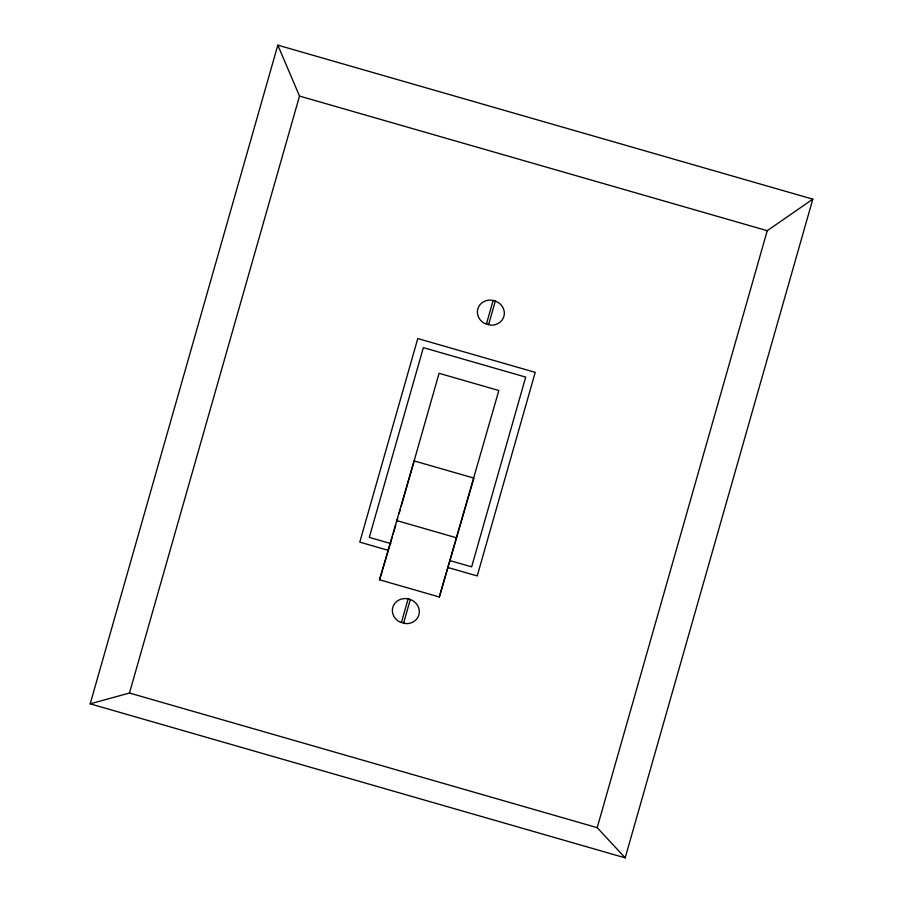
<?xml version="1.0" encoding="UTF-8"?>
<svg xmlns="http://www.w3.org/2000/svg" width="903" height="903" viewBox="0 0 903 903"><rect width="100%" height="100%" fill="white"/><g stroke="black" fill="none" stroke-linecap="round" stroke-linejoin="round"><path stroke-width="1.35" d="M90.187 703.843L277.819 45.15L812.813 199.157L625.181 857.85L90.187 703.843L129.468 693.019L597.188 827.656L625.181 857.85M129.468 693.019L299.514 96.068L277.819 45.15M379.565 579.794L414.127 460.902L473.894 478.105L439.332 596.996L379.565 579.794L392.241 537.104M396.598 522.442L397.738 518.424M399.261 513.073L400.401 509.055M401.169 506.38L439.072 373.311L498.84 390.514L439.332 596.996M401.372 622.63L408.122 598.937M486.39 324.154L493.14 300.462M403.483 623.521L410.312 599.569M488.579 324.787L495.329 301.094M597.188 827.656L767.234 230.705L812.813 199.157M393.031 534.441L395.796 525.106M299.514 96.068L767.234 230.705M396.451 520.5L456.218 537.714M390.909 543.606L369.293 537.387L423.349 347.632L525.704 377.093L471.648 566.858L450.36 560.729M388.132 550.299L359.778 542.139L417.773 338.546L535.219 372.352L477.224 575.945L447.527 567.389M494.268 300.654L490.78 300.089A13.579 12.45 16.9 0 0 477.811 308.871A13.579 12.45 16.9 0 0 484.189 323.218L490.95 325.17A13.579 12.45 16.9 0 0 503.908 316.377A13.579 12.45 16.9 0 0 497.53 302.031L494.268 300.654M409.251 599.118L405.763 598.565A13.579 12.45 16.9 0 0 392.794 607.347A13.579 12.45 16.9 0 0 399.171 621.693L405.921 623.634A13.579 12.45 16.9 0 0 418.89 614.853A13.579 12.45 16.9 0 0 412.513 600.506L409.251 599.118"/></g></svg>
